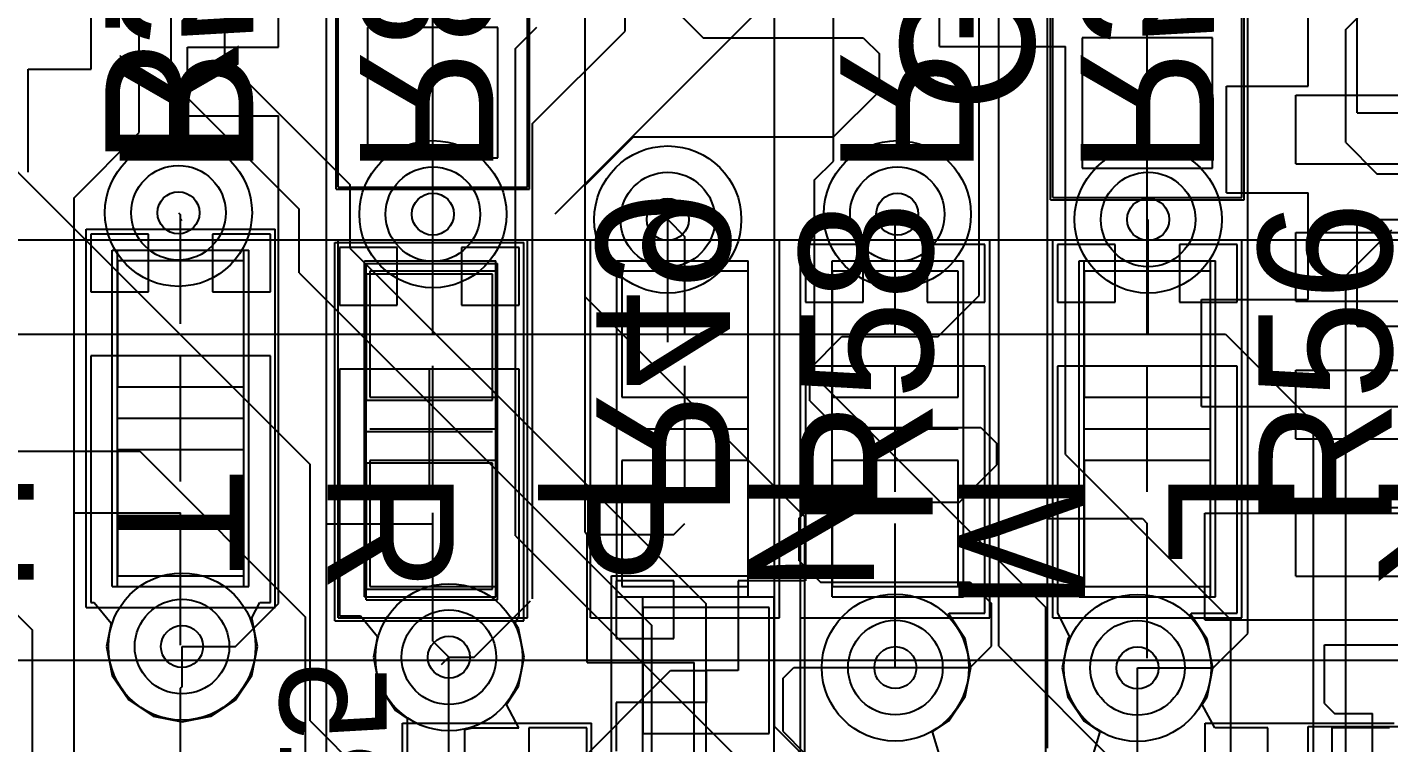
# Model space of a CAD drawing. Extents: x 28 to 300, y 18 to 330.
# Drawn here: x 173.55 to 180.03, y 160.88 to 164.28 of the extents above; entities that cross this region are included whole.
import ezdxf

# ---------------------------------------------------------------- set-up
doc = ezdxf.new("R2010")
doc.units = 0
for name, color, linetype in [('BOTTOMLAYER', 5, 'CONTINUOUS'), ('BOTTOMOVERLAY', 54, 'CONTINUOUS'), ('BOTTOMPASTE', 16, 'CONTINUOUS'), ('BOTTOMSOLDER', 6, 'CONTINUOUS'), ('DRILLDRAWING', 1, 'CONTINUOUS'), ('INTERNALPLANE1', 76, 'CONTINUOUS'), ('INTERNALPLANE6', 136, 'CONTINUOUS'), ('MECHANICAL14', 56, 'CONTINUOUS'), ('MECHANICAL15', 56, 'CONTINUOUS'), ('MECHANICAL16', 56, 'CONTINUOUS'), ('MIDLAYER1', 16, 'CONTINUOUS'), ('MIDLAYER3', 90, 'CONTINUOUS'), ('MULTILAYER', 9, 'CONTINUOUS'), ('TOPLAYER', 1, 'CONTINUOUS'), ('TOPOVERLAY', 2, 'CONTINUOUS'), ('TOPPASTE', 8, 'CONTINUOUS'), ('TOPSOLDER', 216, 'CONTINUOUS'), ('VIAHOLELAYER', 16, 'CONTINUOUS')]:
    doc.layers.add(name, color=color, linetype=linetype)

msp = doc.modelspace()

# ---------------------------------------------------------------- linework, layer by layer
at = {"layer": 'BOTTOMLAYER'}
for p, q in [((174.2796, 163.3596), (174.2862, 163.3662)), ((174.2796, 162.8702), (174.2796, 163.3596)), ((176.5976, 162.8202), (176.5976, 163.3662)), ((177.6796, 163.3814), (177.6898, 163.3916)), ((177.6796, 162.8202), (177.6796, 163.3814)), ((178.8836, 162.8242), (178.8836, 163.3662)), ((174.1272, 163.2972), (173.8526, 163.2972)), ((173.8526, 163.2972), (173.8526, 163.0226)), ((174.1272, 163.0226), (174.1272, 163.2972)), ((174.7066, 163.2972), (174.432, 163.2972)), ((174.432, 163.2972), (174.432, 163.0226)), ((174.7066, 163.0226), (174.7066, 163.2972)), ((175.3108, 163.2338), (175.0362, 163.2338)), ((175.0362, 163.2338), (175.0362, 162.9592)), ((175.3108, 162.9592), (175.3108, 163.2338)), ((175.8902, 163.2338), (175.6156, 163.2338)), ((175.6156, 163.2338), (175.6156, 162.9592)), ((175.8902, 162.9592), (175.8902, 163.2338)), ((177.5272, 163.2472), (177.2526, 163.2472)), ((177.2526, 163.2472), (177.2526, 162.9726)), ((177.5272, 162.9726), (177.5272, 163.2472)), ((178.1066, 163.2472), (177.832, 163.2472)), ((177.832, 163.2472), (177.832, 162.9726)), ((178.1066, 162.9726), (178.1066, 163.2472)), ((178.7272, 163.2472), (178.4526, 163.2472)), ((178.4526, 163.2472), (178.4526, 162.9726)), ((178.7272, 162.9726), (178.7272, 163.2472)), ((179.3066, 163.2472), (179.032, 163.2472)), ((179.032, 163.2472), (179.032, 162.9726)), ((179.3066, 162.9726), (179.3066, 163.2472)), ((174.5796, 163.1702), (173.9796, 163.1702)), ((173.9796, 163.1702), (173.9796, 162.5702)), ((174.5796, 162.5702), (174.5796, 163.1702)), ((175.7632, 163.1068), (175.1632, 163.1068)), ((175.1632, 163.1068), (175.1632, 162.5068)), ((175.7632, 162.5068), (175.7632, 163.1068)), ((177.9796, 163.1202), (177.3796, 163.1202)), ((177.3796, 163.1202), (177.3796, 162.5202)), ((177.9796, 162.5202), (177.9796, 163.1202)), ((179.1796, 163.1202), (178.5796, 163.1202)), ((178.5796, 163.1202), (178.5796, 162.5202)), ((179.1796, 162.5202), (179.1796, 163.1202)), ((173.8526, 163.0226), (174.1272, 163.0226)), ((174.432, 163.0226), (174.7066, 163.0226)), ((175.0362, 162.9592), (175.3108, 162.9592)), ((175.6156, 162.9592), (175.8902, 162.9592)), ((177.2526, 162.9726), (177.5272, 162.9726)), ((177.832, 162.9726), (178.1066, 162.9726)), ((178.4526, 162.9726), (178.7272, 162.9726)), ((179.032, 162.9726), (179.3066, 162.9726)), ((173.0796, 162.8202), (174.2796, 162.8202)), ((174.2796, 162.8202), (175.4632, 162.8202)), ((175.4632, 162.8202), (176.5976, 162.8202)), ((176.5976, 162.8202), (177.6796, 162.8202)), ((176.5976, 162.782), (176.5976, 162.8202)), ((177.6796, 162.8202), (178.8796, 162.8202)), ((178.8796, 162.8202), (178.8836, 162.8242)), ((178.8796, 162.8202), (179.2518, 162.8202)), ((179.2518, 162.8202), (179.671, 162.401)), ((174.7066, 162.7178), (173.8526, 162.7178)), ((173.8526, 162.7178), (173.8526, 162.487)), ((174.7066, 162.487), (174.7066, 162.7178)), ((175.8902, 162.6544), (175.0362, 162.6544)), ((175.0362, 162.6544), (175.0362, 162.4236)), ((175.8902, 162.4236), (175.8902, 162.6544)), ((178.1066, 162.6678), (177.2526, 162.6678)), ((177.2526, 162.6678), (177.2526, 162.437)), ((178.1066, 162.437), (178.1066, 162.6678)), ((179.3066, 162.6678), (178.4526, 162.6678)), ((178.4526, 162.6678), (178.4526, 162.437)), ((179.3066, 162.437), (179.3066, 162.6678)), ((173.9796, 162.5702), (174.5796, 162.5702)), ((173.8526, 162.487), (173.8526, 162.487)), ((173.8526, 162.487), (173.8526, 162.487)), ((173.8526, 162.487), (173.8526, 162.4432)), ((174.7066, 162.4432), (174.7066, 162.487)), ((174.7066, 162.487), (174.7066, 162.487)), ((174.7066, 162.487), (174.7066, 162.487)), ((175.1632, 162.5068), (175.7632, 162.5068)), ((177.3796, 162.5202), (177.9796, 162.5202)), ((178.5796, 162.5202), (179.1796, 162.5202)), ((173.8526, 162.4432), (173.8526, 162.3972)), ((174.7066, 162.4202), (174.7066, 162.4432)), ((174.7066, 162.4432), (174.7066, 162.4432)), ((175.0362, 162.4236), (175.0362, 162.4236)), ((175.0362, 162.4236), (175.0362, 162.4236)), ((175.0362, 162.4236), (175.0362, 162.3798)), ((175.8902, 162.3798), (175.8902, 162.4236)), ((175.8902, 162.4236), (175.8902, 162.4236)), ((175.8902, 162.4236), (175.8902, 162.4236)), ((177.2526, 162.437), (177.2526, 162.437)), ((177.2526, 162.437), (177.2526, 162.437)), ((177.2526, 162.437), (177.2526, 162.3932)), ((178.1066, 162.3932), (178.1066, 162.437)), ((178.1066, 162.437), (178.1066, 162.437)), ((178.1066, 162.437), (178.1066, 162.437)), ((178.4526, 162.437), (178.4526, 162.437)), ((178.4526, 162.437), (178.4526, 162.437)), ((178.4526, 162.437), (178.4526, 162.3932)), ((179.3066, 162.3932), (179.3066, 162.437)), ((179.3066, 162.437), (179.3066, 162.437)), ((179.3066, 162.437), (179.3066, 162.437)), ((173.8526, 162.3972), (173.8526, 162.3972)), ((173.8526, 162.3972), (173.8526, 162.3972)), ((173.8526, 162.3972), (173.8526, 162.3972)), ((173.8526, 162.3972), (173.8526, 162.3972)), ((173.8526, 162.3972), (173.8526, 162.3972)), ((173.8526, 162.3972), (173.8526, 161.5432)), ((174.7066, 162.4031), (174.7066, 162.4202)), ((174.7066, 162.3972), (174.7066, 162.4031)), ((174.7066, 162.3534), (174.7066, 162.3972)), ((175.0362, 162.3798), (175.0362, 162.3338)), ((175.8902, 162.3568), (175.8902, 162.3798)), ((175.8902, 162.3798), (175.8902, 162.3798)), ((177.2526, 162.3932), (177.2526, 162.3472)), ((178.1066, 162.3702), (178.1066, 162.3932)), ((178.1066, 162.3932), (178.1066, 162.3932)), ((178.1066, 162.3531), (178.1066, 162.3702)), ((178.4526, 162.3932), (178.4526, 162.3472)), ((179.3066, 162.3702), (179.3066, 162.3932)), ((179.3066, 162.3932), (179.3066, 162.3932)), ((179.3066, 162.3531), (179.3066, 162.3702)), ((179.671, 160.623), (179.671, 162.401)), ((174.7066, 161.5432), (174.7066, 162.3534)), ((174.7066, 162.3534), (174.7066, 162.3534)), ((174.7066, 162.3534), (174.7066, 162.3534)), ((174.7066, 162.3534), (174.7066, 162.3534)), ((175.0362, 162.3338), (175.0362, 162.3338)), ((175.0362, 162.3338), (175.0362, 162.3338)), ((175.0362, 162.3338), (175.0362, 162.3338)), ((175.0362, 162.3338), (175.0362, 162.3338)), ((175.0362, 162.3338), (175.0362, 162.3338)), ((175.0362, 162.3338), (175.0362, 161.4798)), ((175.8902, 162.3397), (175.8902, 162.3568)), ((175.8902, 162.3338), (175.8902, 162.3397)), ((175.8902, 162.29), (175.8902, 162.3338)), ((177.2526, 162.3472), (177.2526, 162.3472)), ((177.2526, 162.3472), (177.2526, 162.3472)), ((177.2526, 162.3472), (177.2526, 162.3472)), ((177.2526, 162.3472), (177.2526, 162.3472)), ((177.2526, 162.3472), (177.2526, 162.3472)), ((177.2526, 162.3472), (177.2526, 161.6472)), ((178.1066, 162.3472), (178.1066, 162.3531)), ((178.1066, 162.3034), (178.1066, 162.3472)), ((178.1066, 161.4932), (178.1066, 162.3034)), ((178.1066, 162.3034), (178.1066, 162.3034)), ((178.1066, 162.3034), (178.1066, 162.3034)), ((178.1066, 162.3034), (178.1066, 162.3034)), ((178.4526, 162.3472), (178.4526, 162.3472)), ((178.4526, 162.3472), (178.4526, 162.3472)), ((178.4526, 162.3472), (178.4526, 162.3472)), ((178.4526, 162.3472), (178.4526, 162.3472)), ((178.4526, 162.3472), (178.4526, 162.3472)), ((178.4526, 162.3472), (178.4526, 161.4932)), ((179.3066, 162.3472), (179.3066, 162.3531)), ((179.3066, 162.3034), (179.3066, 162.3472)), ((179.3066, 161.4932), (179.3066, 162.3034)), ((179.3066, 162.3034), (179.3066, 162.3034)), ((179.3066, 162.3034), (179.3066, 162.3034)), ((179.3066, 162.3034), (179.3066, 162.3034)), ((174.5796, 162.2702), (173.9796, 162.2702)), ((173.9796, 162.2702), (173.9796, 161.6702)), ((174.5796, 161.6702), (174.5796, 162.2702)), ((175.8902, 161.4798), (175.8902, 162.29)), ((175.8902, 162.29), (175.8902, 162.29)), ((175.8902, 162.29), (175.8902, 162.29)), ((175.8902, 162.29), (175.8902, 162.29)), ((175.7632, 162.2068), (175.1632, 162.2068)), ((175.1632, 162.2068), (175.1632, 161.6068)), ((175.7632, 161.6068), (175.7632, 162.2068)), ((177.9796, 162.2202), (177.3796, 162.2202)), ((177.3796, 162.2202), (177.3796, 161.6202)), ((177.9796, 161.6202), (177.9796, 162.2202)), ((179.1796, 162.2202), (178.5796, 162.2202)), ((178.5796, 162.2202), (178.5796, 161.6202)), ((179.1796, 161.6202), (179.1796, 162.2202)), ((174.2796, 161.3408), (174.2796, 161.9702)), ((175.4796, 161.9068), (175.4796, 161.9702)), ((175.4796, 161.36), (175.4796, 161.9068)), ((177.6796, 161.2341), (177.6796, 161.9202)), ((178.8796, 161.2794), (178.8796, 161.9202)), ((173.9796, 161.6702), (174.5796, 161.6702)), ((176.6272, 161.6472), (176.3526, 161.6472)), ((176.3526, 161.6472), (176.3526, 161.3726)), ((176.6272, 161.3726), (176.6272, 161.6472)), ((177.1628, 161.6472), (176.932, 161.6472)), ((176.932, 161.6472), (176.932, 161.2199)), ((177.2066, 161.6472), (177.1628, 161.6472)), ((177.1628, 161.6472), (177.1628, 161.6472)), ((177.1628, 161.6472), (177.1628, 161.6472)), ((177.2526, 161.6472), (177.2066, 161.6472)), ((177.2526, 161.6472), (177.2526, 161.6472)), ((175.1632, 161.6068), (175.7632, 161.6068)), ((177.3796, 161.6202), (177.9796, 161.6202)), ((178.5796, 161.6202), (179.1796, 161.6202)), ((173.8526, 161.5432), (173.8688, 161.5432)), ((173.8688, 161.5432), (173.9493, 161.445)), ((174.6178, 161.4715), (174.6561, 161.5432)), ((174.6561, 161.5432), (174.7066, 161.5432)), ((177.0796, 161.5202), (176.4796, 161.5202)), ((176.4796, 161.5202), (176.4796, 160.9202)), ((177.0796, 160.9202), (177.0796, 161.5202)), ((174.6451, 161.3342), (174.6178, 161.4715)), ((175.0362, 161.4798), (175.1363, 161.4798)), ((175.1363, 161.4798), (175.2168, 161.3816)), ((175.8716, 161.445), (175.8902, 161.4798)), ((175.8902, 161.4798), (175.8902, 161.4798)), ((175.8902, 161.4798), (175.8902, 161.4798)), ((177.9344, 161.4879), (177.936, 161.4932)), ((178.0122, 161.3715), (177.9344, 161.4879)), ((177.936, 161.4932), (178.1066, 161.4932)), ((178.4526, 161.4932), (178.4526, 161.4932)), ((178.4526, 161.4932), (178.5087, 161.3811)), ((179.0866, 161.4864), (179.0886, 161.4932)), ((179.1644, 161.3699), (179.0866, 161.4864)), ((179.0886, 161.4932), (179.3066, 161.4932)), ((173.9493, 161.445), (173.9273, 161.3342)), ((175.8878, 161.4207), (175.8716, 161.445)), ((175.9151, 161.2834), (175.8878, 161.4207)), ((173.9273, 161.3342), (173.9546, 161.1969)), ((174.6178, 161.1969), (174.6451, 161.3342)), ((175.2168, 161.3816), (175.1973, 161.2834)), ((175.4796, 161.36), (175.5562, 161.2834)), ((176.3526, 161.3726), (176.6272, 161.3726)), ((178.0395, 161.2341), (178.0122, 161.3715)), ((178.5012, 161.3699), (178.4739, 161.2326)), ((178.5087, 161.3811), (178.5012, 161.3699)), ((179.1917, 161.2326), (179.1644, 161.3699)), ((175.1973, 161.2834), (175.2246, 161.1461)), ((175.8878, 161.1461), (175.9151, 161.2834)), ((173.9546, 161.1969), (174.0324, 161.0804)), ((174.54, 161.0804), (174.6178, 161.1969)), ((175.859, 160.4686), (176.6106, 161.2202)), ((176.6106, 161.2202), (176.7796, 161.2202)), ((176.932, 161.2199), (176.7799, 161.2199)), ((176.7799, 161.2199), (176.7799, 161.0678)), ((178.0122, 161.0968), (178.0395, 161.2341)), ((178.4739, 161.2326), (178.5012, 161.0953)), ((179.1644, 161.0953), (179.1917, 161.2326)), ((175.2246, 161.1461), (175.3024, 161.0296)), ((175.8297, 161.0592), (175.8878, 161.1461)), ((174.0324, 161.0804), (174.1489, 161.0026)), ((174.4235, 161.0026), (174.54, 161.0804)), ((176.7799, 161.0678), (176.3526, 161.0678)), ((176.3526, 161.0678), (176.3526, 160.837)), ((177.9344, 160.9803), (178.0122, 161.0968)), ((178.5012, 161.0953), (178.579, 160.9788)), ((179.1403, 161.0592), (179.1644, 161.0953)), ((174.1489, 161.0026), (174.2862, 160.9753)), ((174.2862, 160.9753), (174.4235, 161.0026)), ((175.3024, 161.0296), (175.3578, 160.9926)), ((175.8896, 160.9472), (175.8297, 161.0592)), ((179.2002, 160.9472), (179.1403, 161.0592)), ((175.3578, 160.9926), (175.3578, 160.9472)), ((175.3578, 160.9472), (175.3578, 160.9472)), ((175.3578, 160.9472), (175.3578, 160.6726)), ((175.6324, 160.9396), (175.6708, 160.9472)), ((175.6324, 160.6726), (175.6324, 160.9396)), ((175.6708, 160.9472), (175.8896, 160.9472)), ((176.2118, 160.9472), (175.9372, 160.9472)), ((175.9372, 160.9472), (175.9372, 160.6726)), ((176.2118, 160.6726), (176.2118, 160.9472)), ((177.8572, 160.9287), (177.9344, 160.9803)), ((178.579, 160.9788), (178.654, 160.9287)), ((179.4522, 160.9472), (179.2002, 160.9472)), ((179.4522, 160.5199), (179.4522, 160.9472)), ((180.0316, 160.9472), (179.757, 160.9472)), ((179.757, 160.9472), (179.757, 160.5199)), ((176.4796, 160.9202), (177.0796, 160.9202)), ((177.894, 160.8072), (177.8572, 160.9287)), ((178.654, 160.9287), (178.6171, 160.8072))]:
    msp.add_line(p, q, dxfattribs=at)
for centre in [(174.2694, 163.3982), (175.48, 163.3916), (176.5976, 163.3662), (177.6898, 163.3916), (178.8836, 163.3662), (174.2862, 161.3342), (175.5562, 161.2834), (177.6806, 161.2341), (178.8328, 161.2326)]:
    msp.add_circle(centre, 0.225, dxfattribs=at)
at = {"layer": 'BOTTOMPASTE'}
for p, q in [((174.5796, 163.1702), (173.9796, 163.1702)), ((173.9796, 163.1702), (173.9796, 162.5702)), ((174.5796, 162.5702), (174.5796, 163.1702)), ((175.7632, 163.1068), (175.1632, 163.1068)), ((175.1632, 163.1068), (175.1632, 162.5068)), ((175.7632, 162.5068), (175.7632, 163.1068)), ((177.9796, 163.1202), (177.3796, 163.1202)), ((177.3796, 163.1202), (177.3796, 162.5202)), ((177.9796, 162.5202), (177.9796, 163.1202)), ((179.1796, 163.1202), (178.5796, 163.1202)), ((178.5796, 163.1202), (178.5796, 162.5202)), ((179.1796, 162.5202), (179.1796, 163.1202)), ((173.9796, 162.5702), (174.5796, 162.5702)), ((175.1632, 162.5068), (175.7632, 162.5068)), ((177.3796, 162.5202), (177.9796, 162.5202)), ((178.5796, 162.5202), (179.1796, 162.5202)), ((174.5796, 162.2702), (173.9796, 162.2702)), ((173.9796, 162.2702), (173.9796, 161.6702)), ((174.5796, 161.6702), (174.5796, 162.2702)), ((175.7632, 162.2068), (175.1632, 162.2068)), ((175.1632, 162.2068), (175.1632, 161.6068)), ((175.7632, 161.6068), (175.7632, 162.2068)), ((177.9796, 162.2202), (177.3796, 162.2202)), ((177.3796, 162.2202), (177.3796, 161.6202)), ((177.9796, 161.6202), (177.9796, 162.2202)), ((179.1796, 162.2202), (178.5796, 162.2202)), ((178.5796, 162.2202), (178.5796, 161.6202)), ((179.1796, 161.6202), (179.1796, 162.2202)), ((173.9796, 161.6702), (174.5796, 161.6702)), ((175.1632, 161.6068), (175.7632, 161.6068)), ((177.3796, 161.6202), (177.9796, 161.6202)), ((178.5796, 161.6202), (179.1796, 161.6202)), ((177.0796, 161.5202), (176.4796, 161.5202)), ((176.4796, 161.5202), (176.4796, 160.9202)), ((177.0796, 160.9202), (177.0796, 161.5202)), ((176.4796, 160.9202), (177.0796, 160.9202))]:
    msp.add_line(p, q, dxfattribs=at)
at = {"layer": 'BOTTOMSOLDER'}
for p, q in [((174.5796, 163.1702), (173.9796, 163.1702)), ((173.9796, 163.1702), (173.9796, 162.5702)), ((174.5796, 162.5702), (174.5796, 163.1702)), ((175.7632, 163.1068), (175.1632, 163.1068)), ((175.1632, 163.1068), (175.1632, 162.5068)), ((175.7632, 162.5068), (175.7632, 163.1068)), ((177.9796, 163.1202), (177.3796, 163.1202)), ((177.3796, 163.1202), (177.3796, 162.5202)), ((177.9796, 162.5202), (177.9796, 163.1202)), ((179.1796, 163.1202), (178.5796, 163.1202)), ((178.5796, 163.1202), (178.5796, 162.5202)), ((179.1796, 162.5202), (179.1796, 163.1202)), ((173.9796, 162.5702), (174.5796, 162.5702)), ((175.1632, 162.5068), (175.7632, 162.5068)), ((177.3796, 162.5202), (177.9796, 162.5202)), ((178.5796, 162.5202), (179.1796, 162.5202)), ((174.5796, 162.2702), (173.9796, 162.2702)), ((173.9796, 162.2702), (173.9796, 161.6702)), ((174.5796, 161.6702), (174.5796, 162.2702)), ((175.7632, 162.2068), (175.1632, 162.2068)), ((175.1632, 162.2068), (175.1632, 161.6068)), ((175.7632, 161.6068), (175.7632, 162.2068)), ((177.9796, 162.2202), (177.3796, 162.2202)), ((177.3796, 162.2202), (177.3796, 161.6202)), ((177.9796, 161.6202), (177.9796, 162.2202)), ((179.1796, 162.2202), (178.5796, 162.2202)), ((178.5796, 162.2202), (178.5796, 161.6202)), ((179.1796, 161.6202), (179.1796, 162.2202)), ((173.9796, 161.6702), (174.5796, 161.6702)), ((175.1632, 161.6068), (175.7632, 161.6068)), ((177.3796, 161.6202), (177.9796, 161.6202)), ((178.5796, 161.6202), (179.1796, 161.6202)), ((177.0796, 161.5202), (176.4796, 161.5202)), ((176.4796, 161.5202), (176.4796, 160.9202)), ((177.0796, 160.9202), (177.0796, 161.5202)), ((176.4796, 160.9202), (177.0796, 160.9202))]:
    msp.add_line(p, q, dxfattribs=at)
at = {"layer": 'DRILLDRAWING'}
for centre in [(174.2694, 163.3982), (175.48, 163.3916), (176.5976, 163.3662), (177.6898, 163.3916), (178.8836, 163.3662), (174.2862, 161.3342), (175.5562, 161.2834), (177.6806, 161.2341), (178.8328, 161.2326)]:
    msp.add_circle(centre, 0.1, dxfattribs=at)
at = {"layer": 'INTERNALPLANE1'}
for centre in [(174.2694, 163.3982), (175.48, 163.3916), (177.6898, 163.3916), (176.5976, 163.3662), (178.8836, 163.3662), (174.2862, 161.3342), (175.5562, 161.2834), (177.6806, 161.2341), (178.8328, 161.2326)]:
    msp.add_circle(centre, 0.35, dxfattribs=at)
at = {"layer": 'INTERNALPLANE6'}
for centre in [(174.2694, 163.3982), (175.48, 163.3916), (177.6898, 163.3916), (176.5976, 163.3662), (178.8836, 163.3662), (174.2862, 161.3342), (175.5562, 161.2834), (177.6806, 161.2341), (178.8328, 161.2326)]:
    msp.add_circle(centre, 0.35, dxfattribs=at)
at = {"layer": 'MECHANICAL14'}
for p, q in [((175.0296, 163.5202), (175.0296, 165.3202)), ((175.9296, 163.5202), (175.9296, 165.3202)), ((178.4296, 163.4702), (178.4296, 165.2702)), ((179.3296, 163.4702), (179.3296, 165.2702)), ((175.0296, 163.5202), (175.9296, 163.5202)), ((178.4296, 163.4702), (179.3296, 163.4702)), ((173.9546, 163.2202), (174.5796, 163.2202)), ((173.9546, 161.6202), (173.9546, 163.2202)), ((173.9796, 161.6202), (173.9796, 163.2202)), ((173.9796, 163.2202), (174.6046, 163.2202)), ((174.5796, 161.6202), (174.5796, 163.2202)), ((174.6046, 161.6202), (174.6046, 163.2202)), ((175.1546, 163.1702), (175.7796, 163.1702)), ((175.1546, 161.5702), (175.1546, 163.1702)), ((175.1632, 161.5568), (175.1632, 163.1568)), ((175.1632, 163.1568), (175.7882, 163.1568)), ((175.7796, 161.5702), (175.7796, 163.1702)), ((175.7882, 161.5568), (175.7882, 163.1568)), ((176.3546, 163.1702), (176.9796, 163.1702)), ((176.3546, 161.5702), (176.3546, 163.1702)), ((176.9796, 161.5702), (176.9796, 163.1702)), ((177.3796, 161.5702), (177.3796, 163.1702)), ((177.3796, 163.1702), (178.0046, 163.1702)), ((178.0046, 161.5702), (178.0046, 163.1702)), ((178.5546, 163.1702), (179.1796, 163.1702)), ((178.5546, 161.5702), (178.5546, 163.1702)), ((178.5796, 161.5702), (178.5796, 163.1702)), ((178.5796, 163.1702), (179.2046, 163.1702)), ((179.1796, 161.5702), (179.1796, 163.1702)), ((179.2046, 161.5702), (179.2046, 163.1702)), ((173.9546, 161.6202), (174.5796, 161.6202)), ((173.9796, 161.6202), (174.6046, 161.6202)), ((175.1546, 161.5702), (175.7796, 161.5702)), ((175.1632, 161.5568), (175.7882, 161.5568)), ((176.3546, 161.5702), (176.9796, 161.5702)), ((176.4796, 159.9702), (176.4796, 161.5702)), ((176.4796, 161.5702), (177.1046, 161.5702)), ((177.1046, 159.9702), (177.1046, 161.5702)), ((177.3796, 161.5702), (178.0046, 161.5702)), ((178.5546, 161.5702), (179.1796, 161.5702)), ((178.5796, 161.5702), (179.2046, 161.5702)), ((167.2796, 161.2702), (190.2796, 161.2702))]:
    msp.add_line(p, q, dxfattribs=at)
at = {"layer": 'MECHANICAL15'}
for p, q in [((175.0196, 163.5102), (175.0196, 165.3302)), ((175.9396, 163.5102), (175.9396, 165.3302)), ((178.4196, 163.4602), (178.4196, 165.2802)), ((179.3396, 163.4602), (179.3396, 165.2802)), ((175.4796, 163.9202), (175.4796, 164.9202)), ((178.8796, 163.8702), (178.8796, 164.8702)), ((175.0196, 163.5102), (175.9396, 163.5102)), ((178.4196, 163.4602), (179.3396, 163.4602)), ((165.2796, 163.2702), (192.2796, 163.2702)), ((173.8296, 163.3202), (174.7296, 163.3202)), ((173.8296, 161.5202), (173.8296, 163.3202)), ((173.8296, 163.3202), (174.7296, 163.3202)), ((173.8296, 161.5202), (173.8296, 163.3202)), ((174.7296, 161.5202), (174.7296, 163.3202)), ((174.7296, 161.5202), (174.7296, 163.3202)), ((175.0296, 163.2702), (175.9296, 163.2702)), ((175.0296, 161.4702), (175.0296, 163.2702)), ((175.9296, 161.4702), (175.9296, 163.2702)), ((176.2296, 163.2702), (177.1296, 163.2702)), ((176.2296, 161.4702), (176.2296, 163.2702)), ((177.1296, 161.4702), (177.1296, 163.2702)), ((178.4296, 163.2702), (179.3296, 163.2702)), ((178.4296, 161.4702), (178.4296, 163.2702)), ((178.4296, 163.2702), (179.3296, 163.2702)), ((178.4296, 161.4702), (178.4296, 163.2702)), ((179.3296, 161.4702), (179.3296, 163.2702)), ((179.3296, 161.4702), (179.3296, 163.2702)), ((175.0132, 163.2568), (175.9132, 163.2568)), ((175.0132, 161.4568), (175.0132, 163.2568)), ((175.9132, 161.4568), (175.9132, 163.2568)), ((174.2796, 162.1202), (174.2796, 162.7202)), ((174.2796, 162.1202), (174.2796, 162.7202)), ((175.4632, 162.0568), (175.4632, 162.6568)), ((175.4796, 162.0702), (175.4796, 162.6702)), ((176.6796, 162.0702), (176.6796, 162.6702)), ((178.8796, 162.0702), (178.8796, 162.6702)), ((178.8796, 162.0702), (178.8796, 162.6702)), ((173.9796, 162.4202), (174.5796, 162.4202)), ((173.9796, 162.4202), (174.5796, 162.4202)), ((175.1796, 162.3702), (175.7796, 162.3702)), ((176.3796, 162.3702), (176.9796, 162.3702)), ((178.5796, 162.3702), (179.1796, 162.3702)), ((178.5796, 162.3702), (179.1796, 162.3702)), ((175.1632, 162.3568), (175.7632, 162.3568)), ((173.8296, 161.5202), (174.7296, 161.5202)), ((173.8296, 161.5202), (174.7296, 161.5202)), ((175.0132, 161.4568), (175.9132, 161.4568)), ((175.0296, 161.4702), (175.9296, 161.4702)), ((176.2296, 161.4702), (177.1296, 161.4702)), ((178.4296, 161.4702), (179.3296, 161.4702)), ((178.4296, 161.4702), (179.3296, 161.4702)), ((179.1546, 160.9702), (180.0546, 160.9702)), ((179.1546, 159.1702), (179.1546, 160.9702))]:
    msp.add_line(p, q, dxfattribs=at)
at = {"layer": 'MECHANICAL16'}
for p, q in [((177.2296, 163.2702), (178.1296, 163.2702)), ((177.2296, 161.4702), (177.2296, 163.2702)), ((178.1296, 161.4702), (178.1296, 163.2702)), ((177.6796, 162.0702), (177.6796, 162.6702)), ((177.3796, 162.3702), (177.9796, 162.3702)), ((176.3296, 161.6702), (177.2296, 161.6702)), ((176.3296, 159.8702), (176.3296, 161.6702)), ((177.2296, 159.8702), (177.2296, 161.6702)), ((177.2296, 161.4702), (178.1296, 161.4702)), ((176.7796, 160.4702), (176.7796, 161.0702)), ((175.3348, 160.9702), (176.2348, 160.9702)), ((175.3348, 159.1702), (175.3348, 160.9702)), ((176.2348, 159.1702), (176.2348, 160.9702))]:
    msp.add_line(p, q, dxfattribs=at)
at = {"layer": 'MIDLAYER1'}
for p, q in [((177.1056, 160.9532), (177.1056, 168.3934)), ((178.1733, 161.3353), (178.1733, 167.4331)), ((171.7017, 165.3939), (174.8956, 162.2)), ((179.6456, 164.0012), (179.6456, 164.5092)), ((179.8779, 163.8742), (179.8779, 164.3822)), ((175.8737, 164.1805), (175.9753, 164.2821)), ((175.8737, 161.8618), (175.8737, 164.1805)), ((179.2562, 164.0012), (179.6456, 164.0012)), ((179.2562, 163.4932), (179.2562, 164.0012)), ((179.8779, 163.8742), (180.8939, 163.8742)), ((179.2562, 163.4932), (179.6456, 163.4932)), ((179.6456, 162.9852), (179.6456, 163.4932)), ((179.8779, 163.3662), (180.8939, 163.3662)), ((179.8779, 162.8582), (179.8779, 163.3662)), ((179.1376, 162.9852), (179.6456, 162.9852)), ((179.1376, 162.4772), (179.1376, 162.9852)), ((179.8779, 162.8582), (180.8939, 162.8582)), ((179.1376, 162.4772), (180.1536, 162.4772)), ((174.8956, 160.981), (174.8956, 162.2)), ((179.1533, 161.9692), (180.1536, 161.9692)), ((179.1533, 161.4612), (179.1533, 161.9692)), ((175.8737, 161.8618), (177.2199, 160.5156)), ((179.1533, 161.4612), (180.1536, 161.4612)), ((178.1733, 161.3353), (179.1773, 160.3313)), ((174.8956, 160.981), (176.2039, 159.6727)), ((177.1056, 160.9532), (178.3221, 159.7367)), ((179.6456, 160.9532), (180.1536, 160.9532)), ((179.6456, 158.3474), (179.6456, 160.9532))]:
    msp.add_line(p, q, dxfattribs=at)
for centre in [(174.2694, 163.3982), (175.48, 163.3916), (176.5976, 163.3662), (177.6898, 163.3916), (178.8836, 163.3662), (174.2862, 161.3342), (175.5562, 161.2834), (177.6806, 161.2341), (178.8328, 161.2326)]:
    msp.add_circle(centre, 0.225, dxfattribs=at)
at = {"layer": 'MIDLAYER3'}
for p, q in [((176.2039, 162.9979), (176.2039, 166.5929)), ((174.4894, 164.1282), (174.4894, 165.7712)), ((174.2354, 164.023), (174.2354, 165.5916)), ((177.3859, 163.6445), (177.3859, 164.6981)), ((177.8899, 164.1901), (177.8899, 164.5171)), ((179.8234, 164.2701), (179.9722, 164.4189)), ((179.8234, 163.7327), (179.8234, 164.2701)), ((177.8899, 164.1901), (178.4899, 164.1901)), ((178.4899, 162.2486), (178.4899, 164.1901)), ((174.4894, 164.1282), (175.0863, 163.5313)), ((174.2354, 164.023), (174.8432, 163.4152)), ((179.8234, 163.7327), (179.9722, 163.5839)), ((177.2961, 163.5547), (177.3859, 163.6445)), ((175.0863, 163.2285), (175.0863, 163.5313)), ((177.2961, 162.6207), (177.2961, 163.5547)), ((179.9722, 163.5839), (180.4104, 163.5839)), ((174.8432, 163.1124), (174.8432, 163.4152)), ((179.8234, 163.0975), (180.0428, 163.3169)), ((175.0863, 163.2285), (175.6415, 162.6733)), ((174.8432, 163.1124), (176.5214, 161.4342)), ((179.8234, 158.7264), (179.8234, 163.0975)), ((176.2039, 162.9979), (177.2503, 161.9515)), ((175.6415, 162.6733), (175.6431, 162.6733)), ((175.6431, 162.6733), (176.7796, 161.5368)), ((177.2961, 162.6207), (178.3971, 161.5197)), ((173.0466, 162.2643), (174.085, 162.2643)), ((174.085, 162.2643), (174.8745, 161.4748)), ((178.4899, 162.2486), (179.2773, 161.4612)), ((177.2503, 158.479), (177.2503, 161.9515)), ((173.1938, 161.7938), (173.575, 161.4126)), ((176.7796, 159.6832), (176.7796, 161.5368)), ((178.3971, 159.3877), (178.3971, 161.5197)), ((174.8745, 160.333), (174.8745, 161.4748)), ((179.2773, 159.3442), (179.2773, 161.4612)), ((173.575, 159.0228), (173.575, 161.4126)), ((176.5214, 160.6738), (176.5214, 161.4342))]:
    msp.add_line(p, q, dxfattribs=at)
for centre in [(174.2694, 163.3982), (175.48, 163.3916), (176.5976, 163.3662), (177.6898, 163.3916), (178.8836, 163.3662), (174.2862, 161.3342), (175.5562, 161.2834), (177.6806, 161.2341), (178.8328, 161.2326)]:
    msp.add_circle(centre, 0.225, dxfattribs=at)
at = {"layer": 'MULTILAYER'}
for centre in [(174.2694, 163.3982), (175.48, 163.3916), (176.5976, 163.3662), (177.6898, 163.3916), (178.8836, 163.3662), (174.2862, 161.3342), (175.5562, 161.2834), (177.6806, 161.2341), (178.8328, 161.2326)]:
    msp.add_circle(centre, 0.225, dxfattribs=at)
at = {"layer": 'TOPLAYER'}
for p, q in [((174.083, 163.7795), (174.083, 169.7924)), ((174.9733, 161.9184), (174.9733, 165.9595)), ((179.3573, 161.397), (179.3573, 165.7807)), ((178.4045, 161.9438), (178.4045, 165.5267)), ((178.0799, 163.005), (178.0799, 165.4251)), ((176.3944, 164.2631), (176.3944, 164.8089)), ((174.7447, 164.1869), (174.7447, 164.5139)), ((173.8544, 164.0823), (173.8544, 164.4093)), ((176.6392, 164.3583), (176.7662, 164.2313)), ((175.7896, 164.2802), (175.1696, 164.2802)), ((175.1696, 164.2802), (175.1696, 163.6602)), ((175.7896, 163.6602), (175.7896, 164.2802)), ((175.9547, 163.8234), (176.3944, 164.2631)), ((174.3116, 163.8599), (174.3116, 164.1869)), ((174.3116, 164.1869), (174.7447, 164.1869)), ((176.7662, 164.2313), (177.5282, 164.2313)), ((177.5282, 164.2313), (177.6044, 164.1551)), ((179.1896, 164.2302), (178.5696, 164.2302)), ((178.5696, 164.2302), (178.5696, 163.6102)), ((179.1896, 163.6102), (179.1896, 164.2302)), ((177.6044, 163.9773), (177.6044, 164.1551)), ((173.5547, 163.5918), (173.5547, 164.0823)), ((173.5547, 164.0823), (173.8544, 164.0823)), ((177.387, 163.7599), (177.6044, 163.9773)), ((175.4796, 163.3916), (175.4796, 163.9702)), ((178.8796, 163.3662), (178.8796, 163.9202)), ((179.5859, 163.9581), (180.3145, 163.9581)), ((179.5859, 163.6311), (179.5859, 163.9581)), ((174.3116, 163.8599), (174.7447, 163.8599)), ((174.7447, 161.5387), (174.7447, 163.8599)), ((175.9547, 161.5618), (175.9547, 163.8234)), ((173.7733, 163.4698), (174.083, 163.7795)), ((176.2039, 163.5293), (176.4345, 163.7599)), ((176.4345, 163.7599), (177.387, 163.7599)), ((175.1696, 163.6602), (175.7896, 163.6602)), ((178.5696, 163.6102), (179.1896, 163.6102)), ((179.5859, 163.6311), (180.3145, 163.6311)), ((176.2039, 161.8782), (176.2039, 163.5293)), ((173.7733, 160.1538), (173.7733, 163.4698)), ((174.2694, 163.3982), (174.2796, 163.388)), ((174.2796, 162.8702), (174.2796, 163.388)), ((175.4796, 163.3912), (175.48, 163.3916)), ((175.4796, 163.3912), (175.4796, 163.3916)), ((175.4796, 162.8202), (175.4796, 163.3912)), ((176.5976, 163.3662), (176.6796, 163.2842)), ((178.8796, 163.3622), (178.8836, 163.3662)), ((178.8796, 163.3622), (178.8796, 163.3662)), ((178.8796, 162.8202), (178.8796, 163.3622)), ((176.6796, 162.8202), (176.6796, 163.2842)), ((179.5859, 163.3041), (180.3145, 163.3041)), ((179.5859, 162.9771), (179.5859, 163.3041)), ((174.5796, 163.1702), (173.9796, 163.1702)), ((173.9796, 163.1702), (173.9796, 162.5702)), ((174.5796, 162.5702), (174.5796, 163.1702)), ((175.7796, 163.1202), (175.1796, 163.1202)), ((175.1796, 163.1202), (175.1796, 162.5202)), ((175.7796, 162.5202), (175.7796, 163.1202)), ((176.9796, 163.1202), (176.3796, 163.1202)), ((176.3796, 163.1202), (176.3796, 162.5202)), ((176.9796, 162.5202), (176.9796, 163.1202)), ((179.1796, 163.1202), (178.5796, 163.1202)), ((178.5796, 163.1202), (178.5796, 162.5202)), ((179.1796, 162.5202), (179.1796, 163.1202)), ((177.8838, 162.8089), (178.0799, 163.005)), ((179.5859, 162.9771), (180.3145, 162.9771)), ((177.2742, 162.6565), (177.4266, 162.8089)), ((177.4266, 162.8089), (177.8838, 162.8089)), ((177.2742, 162.5041), (177.2742, 162.6565)), ((179.5859, 162.3231), (179.5859, 162.6501)), ((179.5859, 162.6501), (180.3145, 162.6501)), ((173.9796, 162.5702), (174.5796, 162.5702)), ((175.1796, 162.5202), (175.7796, 162.5202)), ((176.3796, 162.5202), (176.9796, 162.5202)), ((177.2742, 162.5041), (177.4012, 162.3771)), ((178.5796, 162.5202), (179.1796, 162.5202)), ((177.4012, 162.3771), (178.087, 162.3771)), ((178.087, 162.3771), (178.1632, 162.3009)), ((178.1632, 162.1993), (178.1632, 162.3009)), ((179.5859, 162.3231), (180.3145, 162.3231)), ((174.5796, 162.2702), (173.9796, 162.2702)), ((173.9796, 162.2702), (173.9796, 161.6702)), ((174.5796, 161.6702), (174.5796, 162.2702)), ((175.7796, 162.2202), (175.1796, 162.2202)), ((175.1796, 162.2202), (175.1796, 161.6202)), ((175.7796, 161.6202), (175.7796, 162.2202)), ((176.9796, 162.2202), (176.3796, 162.2202)), ((176.3796, 162.2202), (176.3796, 161.6202)), ((176.9796, 161.6202), (176.9796, 162.2202)), ((177.9854, 162.0215), (178.1632, 162.1993)), ((179.1796, 162.2202), (178.5796, 162.2202)), ((178.5796, 162.2202), (178.5796, 161.6202)), ((179.1796, 161.6202), (179.1796, 162.2202)), ((173.7743, 161.9702), (174.2796, 161.9702)), ((177.2234, 161.9453), (177.2996, 162.0215)), ((177.2996, 162.0215), (177.9854, 162.0215)), ((179.5859, 161.9961), (180.3145, 161.9961)), ((179.5859, 161.6691), (179.5859, 161.9961)), ((174.9733, 160.5765), (174.9733, 161.9184)), ((174.9733, 161.9184), (175.4778, 161.9184)), ((175.4778, 161.9184), (175.4796, 161.9202)), ((176.627, 161.8676), (176.6796, 161.9202)), ((177.2234, 161.7421), (177.2234, 161.9453)), ((178.4045, 161.9438), (178.856, 161.9438)), ((178.4045, 160.8506), (178.4045, 161.9438)), ((178.856, 161.9438), (178.8796, 161.9202)), ((176.2039, 161.8782), (176.2145, 161.8676)), ((176.2145, 161.258), (176.2145, 161.8676)), ((176.2145, 161.8676), (176.627, 161.8676)), ((177.2234, 161.7421), (177.325, 161.6405)), ((173.9796, 161.6702), (174.5796, 161.6702)), ((179.5859, 161.6691), (180.3145, 161.6691)), ((175.1796, 161.6202), (175.7796, 161.6202)), ((176.3796, 161.6202), (176.9796, 161.6202)), ((177.325, 161.6405), (178.0362, 161.6405)), ((178.0362, 161.6405), (178.1378, 161.5389)), ((178.5796, 161.6202), (179.1796, 161.6202)), ((174.5402, 161.3342), (174.7447, 161.5387)), ((175.6763, 161.2834), (175.9447, 161.5518)), ((178.1378, 161.3357), (178.1378, 161.5389)), ((179.1929, 161.2326), (179.3573, 161.397)), ((174.2862, 161.1433), (174.2862, 161.3342)), ((174.2862, 161.3342), (174.5402, 161.3342)), ((178.0362, 161.2341), (178.1378, 161.3357)), ((179.7228, 161.3421), (180.3145, 161.3421)), ((179.7228, 161.0634), (179.7228, 161.3421)), ((175.5216, 161.2488), (175.5562, 161.2834)), ((175.5562, 160.7169), (175.5562, 161.2834)), ((175.5562, 161.2834), (175.6763, 161.2834)), ((176.2145, 161.258), (176.7225, 161.258)), ((176.7225, 160.75), (176.7225, 161.258)), ((177.1472, 161.1833), (177.198, 161.2341)), ((177.198, 161.2341), (177.6806, 161.2341)), ((177.6806, 161.2341), (178.0362, 161.2341)), ((178.8328, 160.717), (178.8328, 161.2326)), ((178.8328, 161.2326), (179.1929, 161.2326)), ((174.2796, 161.1367), (174.2862, 161.1433)), ((174.2796, 160.2702), (174.2796, 161.1367)), ((177.1472, 160.9293), (177.1472, 161.1833)), ((179.7228, 161.0634), (179.771, 161.0151)), ((179.771, 161.0151), (179.9504, 161.0151)), ((179.9504, 160.5468), (179.9504, 161.0151)), ((177.1472, 160.9293), (177.2488, 160.8277))]:
    msp.add_line(p, q, dxfattribs=at)
for centre in [(174.2694, 163.3982), (175.48, 163.3916), (176.5976, 163.3662), (177.6898, 163.3916), (178.8836, 163.3662), (174.2862, 161.3342), (175.5562, 161.2834), (177.6806, 161.2341), (178.8328, 161.2326)]:
    msp.add_circle(centre, 0.225, dxfattribs=at)
at = {"layer": 'TOPOVERLAY'}
for p, q in [((176.0616, 163.3938), (177.1616, 164.4938)), ((167.2796, 161.2702), (190.2796, 161.2702))]:
    msp.add_line(p, q, dxfattribs=at)
at = {"layer": 'TOPPASTE'}
for p, q in [((175.7896, 164.2802), (175.1696, 164.2802)), ((175.1696, 164.2802), (175.1696, 163.6602)), ((175.7896, 163.6602), (175.7896, 164.2802)), ((179.1896, 164.2302), (178.5696, 164.2302)), ((178.5696, 164.2302), (178.5696, 163.6102)), ((179.1896, 163.6102), (179.1896, 164.2302)), ((175.1696, 163.6602), (175.7896, 163.6602)), ((178.5696, 163.6102), (179.1896, 163.6102)), ((174.5796, 163.1702), (173.9796, 163.1702)), ((173.9796, 163.1702), (173.9796, 162.5702)), ((174.5796, 162.5702), (174.5796, 163.1702)), ((175.7796, 163.1202), (175.1796, 163.1202)), ((175.1796, 163.1202), (175.1796, 162.5202)), ((175.7796, 162.5202), (175.7796, 163.1202)), ((176.9796, 163.1202), (176.3796, 163.1202)), ((176.3796, 163.1202), (176.3796, 162.5202)), ((176.9796, 162.5202), (176.9796, 163.1202)), ((179.1796, 163.1202), (178.5796, 163.1202)), ((178.5796, 163.1202), (178.5796, 162.5202)), ((179.1796, 162.5202), (179.1796, 163.1202)), ((173.9796, 162.5702), (174.5796, 162.5702)), ((175.1796, 162.5202), (175.7796, 162.5202)), ((176.3796, 162.5202), (176.9796, 162.5202)), ((178.5796, 162.5202), (179.1796, 162.5202)), ((174.5796, 162.2702), (173.9796, 162.2702)), ((173.9796, 162.2702), (173.9796, 161.6702)), ((174.5796, 161.6702), (174.5796, 162.2702)), ((175.7796, 162.2202), (175.1796, 162.2202)), ((175.1796, 162.2202), (175.1796, 161.6202)), ((175.7796, 161.6202), (175.7796, 162.2202)), ((176.9796, 162.2202), (176.3796, 162.2202)), ((176.3796, 162.2202), (176.3796, 161.6202)), ((176.9796, 161.6202), (176.9796, 162.2202)), ((179.1796, 162.2202), (178.5796, 162.2202)), ((178.5796, 162.2202), (178.5796, 161.6202)), ((179.1796, 161.6202), (179.1796, 162.2202)), ((173.9796, 161.6702), (174.5796, 161.6702)), ((175.1796, 161.6202), (175.7796, 161.6202)), ((176.3796, 161.6202), (176.9796, 161.6202)), ((178.5796, 161.6202), (179.1796, 161.6202))]:
    msp.add_line(p, q, dxfattribs=at)
at = {"layer": 'TOPSOLDER'}
for p, q in [((175.7896, 164.2802), (175.1696, 164.2802)), ((175.1696, 164.2802), (175.1696, 163.6602)), ((175.7896, 163.6602), (175.7896, 164.2802)), ((179.1896, 164.2302), (178.5696, 164.2302)), ((178.5696, 164.2302), (178.5696, 163.6102)), ((179.1896, 163.6102), (179.1896, 164.2302)), ((175.1696, 163.6602), (175.7896, 163.6602)), ((178.5696, 163.6102), (179.1896, 163.6102)), ((174.5796, 163.1702), (173.9796, 163.1702)), ((173.9796, 163.1702), (173.9796, 162.5702)), ((174.5796, 162.5702), (174.5796, 163.1702)), ((175.7796, 163.1202), (175.1796, 163.1202)), ((175.1796, 163.1202), (175.1796, 162.5202)), ((175.7796, 162.5202), (175.7796, 163.1202)), ((176.9796, 163.1202), (176.3796, 163.1202)), ((176.3796, 163.1202), (176.3796, 162.5202)), ((176.9796, 162.5202), (176.9796, 163.1202)), ((179.1796, 163.1202), (178.5796, 163.1202)), ((178.5796, 163.1202), (178.5796, 162.5202)), ((179.1796, 162.5202), (179.1796, 163.1202)), ((173.9796, 162.5702), (174.5796, 162.5702)), ((175.1796, 162.5202), (175.7796, 162.5202)), ((176.3796, 162.5202), (176.9796, 162.5202)), ((178.5796, 162.5202), (179.1796, 162.5202)), ((174.5796, 162.2702), (173.9796, 162.2702)), ((173.9796, 162.2702), (173.9796, 161.6702)), ((174.5796, 161.6702), (174.5796, 162.2702)), ((175.7796, 162.2202), (175.1796, 162.2202)), ((175.1796, 162.2202), (175.1796, 161.6202)), ((175.7796, 161.6202), (175.7796, 162.2202)), ((176.9796, 162.2202), (176.3796, 162.2202)), ((176.3796, 162.2202), (176.3796, 161.6202)), ((176.9796, 161.6202), (176.9796, 162.2202)), ((179.1796, 162.2202), (178.5796, 162.2202)), ((178.5796, 162.2202), (178.5796, 161.6202)), ((179.1796, 161.6202), (179.1796, 162.2202)), ((173.9796, 161.6702), (174.5796, 161.6702)), ((175.1796, 161.6202), (175.7796, 161.6202)), ((176.3796, 161.6202), (176.9796, 161.6202)), ((178.5796, 161.6202), (179.1796, 161.6202))]:
    msp.add_line(p, q, dxfattribs=at)
at = {"layer": 'VIAHOLELAYER'}
for centre in [(174.2694, 163.3982), (175.48, 163.3916), (176.5976, 163.3662), (177.6898, 163.3916), (178.8836, 163.3662), (174.2862, 161.3342), (175.5562, 161.2834), (177.6806, 161.2341), (178.8328, 161.2326)]:
    msp.add_circle(centre, 0.1, dxfattribs=at)

# ---------------------------------------------------------------- texts
at = {"layer": 'BOTTOMOVERLAY', "text_generation_flag": 2}
for s, height, p in [('R55', 0.635, (173.99, 163.576)), ('R80', 0.635, (175.133, 163.576)), ('R78', 0.635, (177.419, 163.576)), ('R57', 0.635, (178.562, 163.576)), ('R49', 0.635, (176.2582, 161.9453)), ('C125', 0.508, (174.752, 159.639))]:
    msp.add_text(s, height=height, rotation=270, dxfattribs=at).set_placement(p)
at = {"layer": 'MECHANICAL14'}
for s, p in [('U', (172.9796, 162.1702)), ('T', (173.9796, 162.1702)), ('R', (174.9796, 162.1702)), ('P', (175.9796, 162.1702)), ('N', (176.9796, 162.1702)), ('M', (177.9796, 162.1702)), ('L', (178.9796, 162.1702)), ('K', (179.9796, 162.1702))]:
    msp.add_text(s, height=0.6, rotation=270, dxfattribs=at).set_placement(p)
at = {"layer": 'TOPOVERLAY'}
for s, p in [('C100', (178.341, 163.8757)), ('R77', (174.5564, 163.6217)), ('R58', (177.8584, 161.8945)), ('R56', (180.0428, 161.8945))]:
    msp.add_text(s, height=0.635, rotation=90, dxfattribs=at).set_placement(p)

doc.saveas('drawing.dxf')
